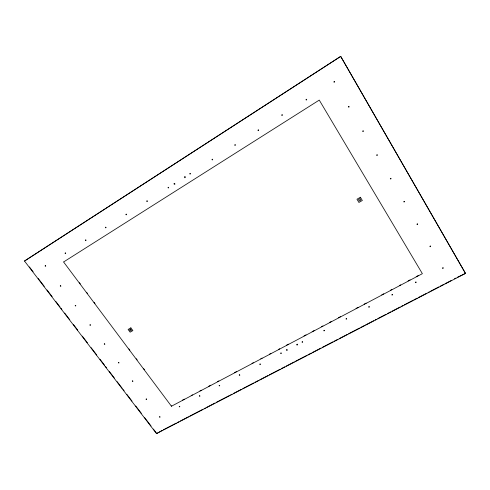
<?xml version="1.0" encoding="UTF-8"?>
<svg xmlns="http://www.w3.org/2000/svg" width="490" height="490" viewBox="0 0 490 490"><rect width="100%" height="100%" fill="white"/><g stroke="black" fill="none" stroke-linecap="round" stroke-linejoin="round"><path stroke-width="0.73" d="M63.62 262.009L171.445 406.228L171.561 405.916M156.5 433.619L465.5 273.396L340.691 56.381L24.5 261.035L156.5 433.619L162.049 430.477M63.804 261.838L319.26 100.095L422.374 273.677L171.445 406.228M24.5 261.035L340.721 56.405M182.372 400.208L184.399 399.136M191.155 395.565L192.509 394.848M199.938 390.922L201.292 390.205M208.728 386.279L210.755 385.207M217.511 381.637L218.865 380.926M234.404 372.712L236.431 371.641M251.976 363.427L253.324 362.716M260.76 358.784L262.113 358.074M269.543 354.148L270.897 353.431M278.326 349.505L279.68 348.788M286.436 345.217L288.463 344.145M304.008 335.938L306.036 334.866M312.118 331.65L314.145 330.579M321.575 326.652L322.928 325.936M329.684 322.371L331.712 321.299M338.474 317.728L340.501 316.656M356.04 308.443L358.068 307.371M364.15 304.161L366.177 303.089M381.722 294.876L383.75 293.804M390.505 290.233L391.859 289.517M399.289 285.59L400.642 284.88M408.072 280.948L410.099 279.882M416.182 276.666L418.209 275.594M163.409 429.773L176.296 423.091M177.656 422.386L179.009 421.682M180.369 420.977L188.509 416.751M189.869 416.047L202.762 409.364M204.116 408.66L205.475 407.956M206.829 407.251L214.975 403.031M216.329 402.327L229.222 395.638M230.582 394.934L231.935 394.23M233.295 393.525L241.435 389.305M242.795 388.601L253.649 382.972M255.008 382.267L258.401 380.503M259.755 379.799L267.901 375.579M269.255 374.875L280.115 369.246M281.468 368.541L284.862 366.783M286.221 366.079L294.361 361.853M295.721 361.148L306.575 355.52M307.934 354.815L311.328 353.057M312.681 352.353L320.821 348.127M322.181 347.422L333.041 341.793M334.394 341.089L337.788 339.331M339.147 338.627L347.288 334.401M348.641 333.702L359.501 328.067M360.854 327.363L364.248 325.605M365.607 324.901L373.748 320.68M375.107 319.976L376.461 319.272M377.821 318.567L385.961 314.341M387.321 313.643L390.714 311.879M392.067 311.175L400.214 306.954M401.567 306.25L402.927 305.546M404.281 304.841L412.427 300.621M413.781 299.917L417.174 298.153M418.534 297.454L426.674 293.228M428.033 292.524L429.387 291.82M430.747 291.115L438.887 286.895M440.247 286.191L443.64 284.433M444.994 283.728L451.1 280.562M454.493 278.798L455.853 278.093M457.207 277.389L465.5 273.396M29.394 266.909L33.106 271.766M38.214 278.443L44.253 286.338M47.04 289.982L52.148 296.664M55.86 301.522L60.037 306.985M60.968 308.198L61.899 309.417M64.68 313.061L69.788 319.737M73.506 324.594L77.683 330.064M82.326 336.134L87.434 342.816M91.152 347.673L96.72 354.956M99.972 359.207L104.615 365.283M105.546 366.496L106.471 367.708M109.258 371.353L114.366 378.035M117.153 381.679L122.261 388.356M123.186 389.575L124.117 390.787M126.904 394.432L132.012 401.108M135.724 405.965L141.298 413.254M144.55 417.505L151.049 426.006M153.37 429.044L156.622 433.295M79.392 282.687L80.311 283.912M86.73 292.493L87.649 293.718M94.068 302.305L94.987 303.531M128.913 348.898L129.832 350.123M136.251 358.711L137.169 359.936M143.588 368.517L144.507 369.748M340.691 56.381L465.353 273.169M45.441 265.66L45.062 265.905L45.368 266.309L45.748 266.064L45.441 265.66M65.403 252.938L65.017 253.183L65.317 253.593L65.709 253.348L65.403 252.938M85.787 239.941L85.389 240.192L85.695 240.614L86.087 240.357L85.787 239.941M105.797 227.182L105.393 227.44L105.699 227.868L106.103 227.605L105.797 227.182M126.23 214.161L125.814 214.424L126.12 214.853L126.53 214.589L126.23 214.161M147.092 200.857L146.669 201.127L146.969 201.568L147.392 201.298L147.092 200.857M168.395 187.278L167.966 187.548L168.266 187.995L168.701 187.719L168.395 187.278M174.532 183.364L173.925 183.75L174.379 184.424L174.985 184.038L174.532 183.364M184.981 176.7L184.369 177.092L184.822 177.766L185.434 177.374L184.981 176.7M190.163 173.399L189.722 173.681L190.022 174.134L190.463 173.852L190.163 173.399M212.403 159.219L211.956 159.507L212.256 159.967L212.703 159.679L212.403 159.219M235.133 144.728L234.673 145.022L234.973 145.487L235.433 145.193L235.133 144.728M258.371 129.911L257.905 130.211L258.199 130.689L258.671 130.389L258.371 129.911M282.136 114.764L281.652 115.07L281.952 115.554L282.43 115.248L282.136 114.764M306.44 99.268L305.95 99.58L306.244 100.076L306.734 99.764L306.44 99.268M334.327 81.493L333.819 81.812L334.113 82.314L334.621 81.995L334.327 81.493M60.625 285.707L60.246 285.946L60.546 286.338L60.925 286.105L60.625 285.707M348.874 106.422L348.372 106.734L348.66 107.23L349.162 106.918L348.874 106.422M75.54 305.405L75.16 305.631L75.454 306.023L75.834 305.797L75.54 305.405M363.133 130.861L362.631 131.161L362.912 131.645L363.415 131.345L363.133 130.861M90.197 324.76L89.817 324.986L90.105 325.372L90.485 325.146L90.197 324.76M377.104 154.809L376.608 155.103L376.884 155.575L377.38 155.281L377.104 154.809M130.867 327.853L128.104 329.452L130.132 332.183L132.888 330.591L130.867 327.853M104.603 343.79L104.223 344.005L104.511 344.384L104.885 344.164L104.603 343.79M390.806 178.286L390.31 178.574L390.579 179.04L391.075 178.752L390.806 178.286M130.652 329.096L129.47 329.776L130.34 330.946L131.522 330.266L130.652 329.096M360.395 197.256L356.965 199.234L358.907 202.456L362.337 200.484L360.395 197.256M359.972 198.744L358.496 199.589L359.329 200.974L360.799 200.128L359.972 198.744M118.764 362.49L118.384 362.704L118.666 363.072L119.046 362.863L118.764 362.49M404.238 201.31L403.742 201.592L404.011 202.045L404.501 201.77L404.238 201.31M132.686 380.877L132.306 381.085L132.582 381.453L132.962 381.245L132.686 380.877M417.413 223.893L416.916 224.163L417.18 224.61L417.676 224.34L417.413 223.893M146.375 398.958L146.002 399.16L146.271 399.522L146.645 399.319L146.375 398.958M430.336 246.041L429.846 246.305L430.098 246.746L430.594 246.482L430.336 246.041M286.95 349.609L286.356 349.921L286.748 350.503L287.342 350.191L286.95 349.609M297.203 344.213L296.603 344.531L296.995 345.113L297.595 344.801L297.203 344.213M159.838 416.739L159.464 416.935L159.734 417.29L160.107 417.094L159.838 416.739M179.585 406.351L179.205 406.553L179.469 406.908L179.855 406.712L179.585 406.351M199.73 395.755L199.338 395.963L199.602 396.324L199.994 396.122L199.73 395.755M219.471 385.373L219.073 385.581L219.336 385.949L219.734 385.74L219.471 385.373M239.604 374.783L239.194 374.997L239.457 375.371L239.867 375.156L239.604 374.783M260.129 363.984L259.712 364.199L259.976 364.578L260.392 364.364L260.129 363.984M281.058 352.971L280.635 353.192L280.899 353.578L281.321 353.357L281.058 352.971M302.41 341.738L301.981 341.965L302.238 342.357L302.673 342.13L302.41 341.738M324.196 330.278L323.755 330.511L324.013 330.909L324.454 330.677L324.196 330.278M346.424 318.586L345.977 318.819L346.234 319.223L346.681 318.99L346.424 318.586M369.111 306.648L368.658 306.893L368.909 307.297L369.368 307.059L369.111 306.648M392.276 294.466L391.81 294.711L392.061 295.127L392.533 294.882L392.276 294.466M415.924 282.019L415.447 282.277L415.704 282.699L416.182 282.442L415.924 282.019M443.015 267.773L442.525 268.03L442.776 268.459L443.266 268.202L443.015 267.773"/></g></svg>
